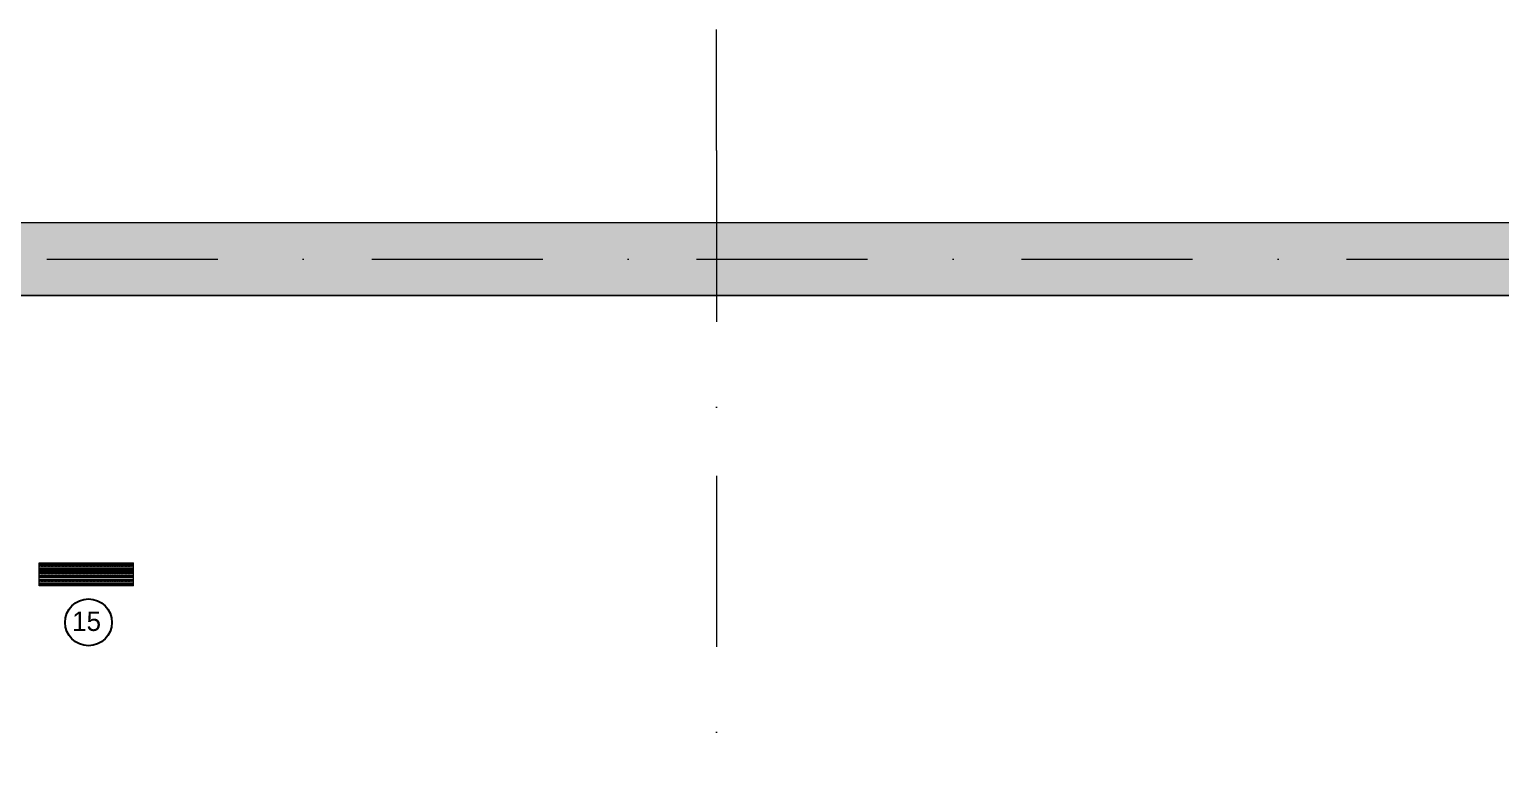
# Model space of a CAD drawing. Header units: millimetres. Extents: x -34838 to 729576, y -214038 to 121482.
# Drawn here: x 587606 to 593676, y -87893 to -84791 of the extents above; entities that cross this region are included whole.
import ezdxf
from ezdxf.enums import TextEntityAlignment as Align

# ---------------------------------------------------------------- set-up
doc = ezdxf.new("R2010")
doc.units = ezdxf.units.MM
doc.header["$MEASUREMENT"] = 0
doc.linetypes.add('Штрихпунктирная', pattern=[1340.555525, 705.555534, -352.777767, 0, -282.222223])
for name, color, linetype, lineweight in [('S-Prof__Обладнання__Мухоловки', 160, 'Continuous', 5), ('А _ ОСІ КООРДИНАЦІЙНІ.3D_Ном._пера__105', 7, 'Continuous', 13), ('А _ ОСІ КООРДИНАЦІЙНІ.3D_Ном._пера__25', 7, 'Continuous', 0), ('АБ _ 0 _ СТІНИ _ ЗОВНІШНІ .3D_Ном._пера__47', 7, 'Continuous', 20)]:
    doc.layers.add(name, color=color, linetype=linetype, lineweight=lineweight)
for name, color, linetype in [('А _ ОСІ КООРДИНАЦІЙНІ.3D', 7, 'Continuous'), ('АБ _ 0 _ СТІНИ _ ЗОВНІШНІ .3D', 7, 'Continuous'), ('АП _ ТЕП _ ЗОНИ ПРИМІЩЕНЬ .3D', 7, 'Continuous')]:
    doc.layers.add(name, color=color, linetype=linetype)
doc.styles.add('СГЕНЕРИР_СТИЛЬ_1', font='Arial.ttf')

# ---------------------------------------------------------------- blocks, each defined once
blk = doc.blocks.new('Стена_56_1', base_point=(518366.8, -85737.7))
at = {"layer": 'АБ _ 0 _ СТІНИ _ ЗОВНІШНІ .3D', "linetype": 'Continuous', "lineweight": 0, "true_color": 0x000000}
h = blk.add_hatch(dxfattribs=at)
h.set_pattern_fill('М___БЕТОН_АРМОВАНИЙ___З__C0', color=18, style=0, pattern_type=2)
h.set_pattern_definition([(45, (518441.76, -97737.7), (-367.6955, 367.6955), []), (45, (518257.9, -97553.85), (-367.6955, 367.6955), [390, -130, 0, -130])])
h.paths.add_polyline_path([(614291.8, -85587.7), (540141.8, -85587.7), (540141.8, -85887.7), (614271.8, -85887.7), (614291.8, -85874.1)])
at = {"layer": 'АБ _ 0 _ СТІНИ _ ЗОВНІШНІ .3D_Ном._пера__47', "color": 7, "linetype": 'Continuous', "lineweight": 20, "flags": 128}
for points in [[(614591.8, -85587.7), (540441.8, -85587.7)], [(540141.8, -85887.7), (614271.8, -85887.7)]]:
    blk.add_lwpolyline(points, dxfattribs=at)
blk = doc.blocks.new('Стандартный Маркер Сетки_2')
at = {"layer": 'А _ ОСІ КООРДИНАЦІЙНІ.3D_Ном._пера__105', "color": 7, "linetype": 'Штрихпунктирная', "lineweight": 13}
blk.add_line((500, 0), (99754.182117, 0), dxfattribs=at)
at = {"layer": 'А _ ОСІ КООРДИНАЦІЙНІ.3D_Ном._пера__25', "color": 7, "lineweight": 0, "style": 'СГЕНЕРИР_СТИЛЬ_1'}
blk.add_attdef('AC_MarkerText_1', text='', height=700, dxfattribs=at).set_placement((-1000, 40.005), align=Align.MIDDLE_CENTER)
blk = doc.blocks.new('Стандартный Маркер Сетки')
at = {"layer": 'А _ ОСІ КООРДИНАЦІЙНІ.3D_Ном._пера__105', "color": 7, "linetype": 'Штрихпунктирная', "lineweight": 13}
for q in [(0, 0), (18399.2, 0)]:
    blk.add_line((500, 0), q, dxfattribs=at)
at = {"layer": 'А _ ОСІ КООРДИНАЦІЙНІ.3D_Ном._пера__25', "color": 7, "lineweight": 0, "style": 'СГЕНЕРИР_СТИЛЬ_1'}
blk.add_attdef('AC_MarkerText_1', text='', height=700, rotation=90, dxfattribs=at).set_placement((19899.2, 40), align=Align.MIDDLE_CENTER)
blk = doc.blocks.new('Лампа')
for p, q in [((410591542.8, 1679304307.7), (410591932.8, 1679304307.7)), ((410591542.8, 1679304307.7), (410591542.8, 1679304302.7)), ((410591542.8, 1679304302.7), (410591542.8, 1679304297.7)), ((410591547.8, 1679304300.2), (410591542.8, 1679304300.2)), ((410591542.8, 1679304297.7), (410591542.8, 1679304292.7)), ((410591542.8, 1679304292.7), (410591542.8, 1679304287.7)), ((410591542.8, 1679304287.7), (410591542.8, 1679304282.7)), ((410591547.8, 1679304284.6), (410591542.8, 1679304284.6)), ((410591542.8, 1679304282.7), (410591542.8, 1679304277.7)), ((410591542.8, 1679304277.7), (410591542.8, 1679304272.7)), ((410591542.8, 1679304272.7), (410591542.8, 1679304267.7)), ((410591547.8, 1679304268.3), (410591542.8, 1679304268.3)), ((410591542.8, 1679304267.7), (410591542.8, 1679304262.7)), ((410591542.8, 1679304262.7), (410591542.8, 1679304257.7)), ((410591542.8, 1679304257.7), (410591542.8, 1679304252.7)), ((410591547.8, 1679304252.8), (410591542.8, 1679304252.8)), ((410591542.8, 1679304252.7), (410591542.8, 1679304247.7)), ((410591547.8, 1679304305.2), (410591928.1, 1679304305.2)), ((410591547.8, 1679304295.2), (410591547.8, 1679304305.2)), ((410591547.8, 1679304300.2), (410591928.2, 1679304300.2)), ((410591928.1, 1679304295.2), (410591547.8, 1679304295.2)), ((410591547.8, 1679304279.6), (410591547.8, 1679304289.6)), ((410591547.8, 1679304284.6), (410591928.2, 1679304284.6)), ((410591928.1, 1679304279.6), (410591547.8, 1679304279.6)), ((410591547.8, 1679304273.3), (410591928.1, 1679304273.3)), ((410591547.8, 1679304263.3), (410591547.8, 1679304273.3)), ((410591547.8, 1679304268.3), (410591928.2, 1679304268.3)), ((410591928.1, 1679304263.3), (410591547.8, 1679304263.3)), ((410591547.8, 1679304247.8), (410591547.8, 1679304257.8)), ((410591547.8, 1679304252.8), (410591928.2, 1679304252.8)), ((410591928.1, 1679304305.2), (410591928.2, 1679304295.2)), ((410591928.1, 1679304289.6), (410591928.2, 1679304279.6)), ((410591928.1, 1679304273.3), (410591928.2, 1679304263.3)), ((410591928.1, 1679304257.8), (410591928.2, 1679304247.8)), ((410591928.2, 1679304300.2), (410591933.1, 1679304300.2)), ((410591928.2, 1679304284.6), (410591933.1, 1679304284.6)), ((410591928.2, 1679304268.3), (410591933.1, 1679304268.3)), ((410591928.2, 1679304252.8), (410591933.1, 1679304252.8)), ((410591932.8, 1679304307.7), (410591932.8, 1679304302.7)), ((410591932.8, 1679304302.7), (410591932.8, 1679304297.7)), ((410591932.8, 1679304297.7), (410591932.8, 1679304277.7)), ((410591932.8, 1679304277.7), (410591932.8, 1679304272.7)), ((410591932.8, 1679304272.7), (410591932.8, 1679304267.7)), ((410591932.8, 1679304267.7), (410591932.8, 1679304262.7)), ((410591932.8, 1679304262.7), (410591932.8, 1679304257.7)), ((410591932.8, 1679304257.7), (410591932.8, 1679304252.7)), ((410591932.8, 1679304252.7), (410591932.8, 1679304247.7)), ((410591542.8, 1679304247.7), (410591542.8, 1679304242.7)), ((410591542.8, 1679304242.7), (410591542.8, 1679304237.7)), ((410591547.8, 1679304238.3), (410591542.8, 1679304238.3)), ((410591542.8, 1679304237.7), (410591542.8, 1679304232.7)), ((410591542.8, 1679304232.7), (410591542.8, 1679304227.7)), ((410591542.8, 1679304227.7), (410591542.8, 1679304222.7)), ((410591547.8, 1679304222.8), (410591542.8, 1679304222.8)), ((410591542.8, 1679304222.7), (410591542.8, 1679304217.7)), ((410591542.8, 1679304217.7), (410591542.8, 1679304212.7)), ((410591932.8, 1679304212.7), (410591542.8, 1679304212.7)), ((410591928.1, 1679304247.8), (410591547.8, 1679304247.8)), ((410591547.8, 1679304243.3), (410591928.1, 1679304243.3)), ((410591547.8, 1679304233.3), (410591547.8, 1679304243.3)), ((410591547.8, 1679304238.3), (410591928.2, 1679304238.3)), ((410591928.1, 1679304233.3), (410591547.8, 1679304233.3)), ((410591547.8, 1679304217.8), (410591547.8, 1679304227.8)), ((410591547.8, 1679304222.8), (410591928.2, 1679304222.8)), ((410591928.1, 1679304217.8), (410591547.8, 1679304217.8)), ((410591928.1, 1679304243.3), (410591928.2, 1679304233.3)), ((410591928.1, 1679304227.8), (410591928.2, 1679304217.8)), ((410591928.2, 1679304238.3), (410591933.1, 1679304238.3)), ((410591928.2, 1679304222.8), (410591933.1, 1679304222.8)), ((410591932.8, 1679304247.7), (410591932.8, 1679304242.7)), ((410591932.8, 1679304242.7), (410591932.8, 1679304237.7)), ((410591932.8, 1679304237.7), (410591932.8, 1679304232.7)), ((410591932.8, 1679304232.7), (410591932.8, 1679304227.7)), ((410591932.8, 1679304227.7), (410591932.8, 1679304222.7)), ((410591932.8, 1679304222.7), (410591932.8, 1679304217.7)), ((410591932.8, 1679304217.7), (410591932.8, 1679304212.7))]:
    blk.add_line(p, q)
for points in [[(410591547.8, 1679304300.2), (410591547.8, 1679304305.2), (410591547.8, 1679304295.2)], [(410591547.8, 1679304295.2), (410591547.8, 1679304305.2)], [(410591547.8, 1679304284.6), (410591547.8, 1679304289.6), (410591547.8, 1679304279.6)], [(410591547.8, 1679304279.6), (410591547.8, 1679304289.6)], [(410591547.8, 1679304268.3), (410591547.8, 1679304273.3), (410591547.8, 1679304263.3)], [(410591547.8, 1679304263.3), (410591547.8, 1679304273.3)], [(410591547.8, 1679304252.8), (410591547.8, 1679304257.8), (410591547.8, 1679304247.8)], [(410591547.8, 1679304247.8), (410591547.8, 1679304257.8)], [(410591547.8, 1679304238.3), (410591547.8, 1679304243.3), (410591547.8, 1679304233.3)], [(410591547.8, 1679304233.3), (410591547.8, 1679304243.3)], [(410591547.8, 1679304222.8), (410591547.8, 1679304227.8), (410591547.8, 1679304217.8)], [(410591547.8, 1679304217.8), (410591547.8, 1679304227.8)]]:
    blk.add_lwpolyline(points)
for centre in [(410591547.8, 1679304300.2), (410591547.8, 1679304284.6), (410591547.8, 1679304268.3), (410591547.8, 1679304252.8), (410591550.1, 1679304300.2), (410591550.1, 1679304300.2), (410591550.1, 1679304284.6), (410591550.1, 1679304284.6), (410591550.1, 1679304268.3), (410591550.1, 1679304268.3), (410591550.1, 1679304252.8), (410591550.1, 1679304252.8), (410591552.3, 1679304300.2), (410591552.3, 1679304284.6), (410591552.3, 1679304268.3), (410591552.3, 1679304252.8), (410591554.5, 1679304300.2), (410591554.5, 1679304300.2), (410591554.5, 1679304284.6), (410591554.5, 1679304284.6), (410591554.5, 1679304268.3), (410591554.5, 1679304268.3), (410591554.5, 1679304252.8), (410591554.5, 1679304252.8), (410591556.7, 1679304300.2), (410591556.7, 1679304284.6), (410591556.7, 1679304268.3), (410591556.7, 1679304252.8), (410591558.9, 1679304300.2), (410591558.9, 1679304300.2), (410591558.9, 1679304284.6), (410591558.9, 1679304284.6), (410591558.9, 1679304268.3), (410591558.9, 1679304268.3), (410591558.9, 1679304252.8), (410591558.9, 1679304252.8), (410591561.2, 1679304300.2), (410591561.2, 1679304284.6), (410591561.2, 1679304268.3), (410591561.2, 1679304252.8), (410591563.4, 1679304300.2), (410591563.4, 1679304300.2), (410591563.4, 1679304284.6), (410591563.4, 1679304284.6), (410591563.4, 1679304268.3), (410591563.4, 1679304268.3), (410591563.4, 1679304252.8), (410591563.4, 1679304252.8), (410591565.5, 1679304300.1), (410591565.5, 1679304284.6), (410591565.5, 1679304268.3), (410591565.5, 1679304252.7), (410591567.8, 1679304300.1), (410591567.8, 1679304300.1), (410591567.8, 1679304284.6), (410591567.8, 1679304284.6), (410591567.8, 1679304268.3), (410591567.8, 1679304268.3), (410591567.8, 1679304252.7), (410591567.8, 1679304252.7), (410591570, 1679304300.1), (410591570, 1679304284.6), (410591570, 1679304268.3), (410591570, 1679304252.7), (410591572.2, 1679304300.1), (410591572.2, 1679304300.1), (410591572.2, 1679304284.6), (410591572.2, 1679304284.6), (410591572.2, 1679304268.3), (410591572.2, 1679304268.3), (410591572.2, 1679304252.7), (410591572.2, 1679304252.7), (410591574.4, 1679304300.1), (410591574.4, 1679304284.6), (410591574.4, 1679304268.3), (410591574.4, 1679304252.7), (410591576.7, 1679304300.1), (410591576.7, 1679304300.1), (410591576.7, 1679304284.6), (410591576.7, 1679304284.6), (410591576.7, 1679304268.3), (410591576.7, 1679304268.3), (410591576.7, 1679304252.7), (410591576.7, 1679304252.7), (410591578.9, 1679304300.1), (410591578.9, 1679304284.6), (410591578.9, 1679304268.3), (410591578.9, 1679304252.7), (410591581.1, 1679304300.1), (410591581.1, 1679304300.1), (410591581.1, 1679304284.6), (410591581.1, 1679304284.6), (410591581.1, 1679304268.3), (410591581.1, 1679304268.3), (410591581.1, 1679304252.7), (410591581.1, 1679304252.7), (410591583.3, 1679304300.2), (410591583.3, 1679304284.6), (410591583.3, 1679304268.3), (410591583.3, 1679304252.8), (410591585.6, 1679304300.2), (410591585.6, 1679304300.2), (410591585.6, 1679304284.6), (410591585.6, 1679304284.6), (410591585.6, 1679304268.3), (410591585.6, 1679304268.3), (410591585.6, 1679304252.8), (410591585.6, 1679304252.8), (410591587.8, 1679304300.2), (410591587.8, 1679304284.6), (410591587.8, 1679304268.3), (410591587.8, 1679304252.8), (410591590, 1679304300.2), (410591590, 1679304300.2), (410591590, 1679304284.6), (410591590, 1679304284.6), (410591590, 1679304268.3), (410591590, 1679304268.3), (410591590, 1679304252.8), (410591590, 1679304252.8), (410591592.2, 1679304300.2), (410591592.2, 1679304284.6), (410591592.2, 1679304268.3), (410591592.2, 1679304252.8), (410591594.5, 1679304300.2), (410591594.5, 1679304300.2), (410591594.5, 1679304284.6), (410591594.5, 1679304284.6), (410591594.5, 1679304268.3), (410591594.5, 1679304268.3), (410591594.5, 1679304252.8), (410591594.5, 1679304252.8), (410591596.7, 1679304300.2), (410591596.7, 1679304284.6), (410591596.7, 1679304268.3), (410591596.7, 1679304252.8), (410591598.9, 1679304300.2), (410591598.9, 1679304300.2), (410591598.9, 1679304284.6), (410591598.9, 1679304284.6), (410591598.9, 1679304268.3), (410591598.9, 1679304268.3), (410591598.9, 1679304252.8), (410591598.9, 1679304252.8), (410591601.1, 1679304300.2), (410591601.1, 1679304284.6), (410591601.1, 1679304268.3), (410591601.1, 1679304252.8), (410591603.4, 1679304300.2), (410591603.4, 1679304300.2), (410591603.4, 1679304284.6), (410591603.4, 1679304284.6), (410591603.4, 1679304268.3), (410591603.4, 1679304268.3), (410591603.4, 1679304252.8), (410591603.4, 1679304252.8), (410591605.6, 1679304300.2), (410591605.6, 1679304284.6), (410591605.6, 1679304268.3), (410591605.6, 1679304252.8), (410591607.8, 1679304300.2), (410591607.8, 1679304300.2), (410591607.8, 1679304284.6), (410591607.8, 1679304284.6), (410591607.8, 1679304268.3), (410591607.8, 1679304268.3), (410591607.8, 1679304252.8), (410591607.8, 1679304252.8), (410591610, 1679304300.2), (410591610, 1679304284.6), (410591610, 1679304268.3), (410591610, 1679304252.8), (410591612.2, 1679304300.2), (410591612.2, 1679304300.2), (410591612.2, 1679304284.6), (410591612.2, 1679304284.6), (410591612.2, 1679304268.3), (410591612.2, 1679304268.3), (410591612.2, 1679304252.8), (410591612.2, 1679304252.8), (410591614.5, 1679304300.2), (410591614.5, 1679304284.6), (410591614.5, 1679304268.3), (410591614.5, 1679304252.8), (410591616.7, 1679304300.2), (410591616.7, 1679304300.2), (410591616.7, 1679304284.6), (410591616.7, 1679304284.6), (410591616.7, 1679304268.3), (410591616.7, 1679304268.3), (410591616.7, 1679304252.8), (410591616.7, 1679304252.8), (410591618.9, 1679304300.2), (410591618.9, 1679304284.6), (410591618.9, 1679304268.3), (410591618.9, 1679304252.8), (410591621.1, 1679304300.2), (410591621.1, 1679304300.2), (410591621.1, 1679304284.6), (410591621.1, 1679304284.6), (410591621.1, 1679304268.3), (410591621.1, 1679304268.3), (410591621.1, 1679304252.8), (410591621.1, 1679304252.8), (410591623.4, 1679304300.2), (410591623.4, 1679304284.6), (410591623.4, 1679304268.3), (410591623.4, 1679304252.8), (410591625.6, 1679304300.2), (410591625.6, 1679304300.2), (410591625.6, 1679304284.6), (410591625.6, 1679304284.6), (410591625.6, 1679304268.3), (410591625.6, 1679304268.3), (410591625.6, 1679304252.8), (410591625.6, 1679304252.8), (410591627.8, 1679304300.2), (410591627.8, 1679304284.6), (410591627.8, 1679304268.3), (410591627.8, 1679304252.8), (410591630, 1679304300.2), (410591630, 1679304300.2), (410591630, 1679304284.6), (410591630, 1679304284.6), (410591630, 1679304268.3), (410591630, 1679304268.3), (410591630, 1679304252.8), (410591630, 1679304252.8), (410591632.3, 1679304300.2), (410591632.3, 1679304284.6), (410591632.3, 1679304268.3), (410591632.3, 1679304252.8), (410591634.5, 1679304300.2), (410591634.5, 1679304300.2), (410591634.5, 1679304284.6), (410591634.5, 1679304284.6), (410591634.5, 1679304268.3), (410591634.5, 1679304268.3), (410591634.5, 1679304252.8), (410591634.5, 1679304252.8), (410591636.6, 1679304300.1), (410591636.6, 1679304284.6), (410591636.6, 1679304268.3), (410591636.6, 1679304252.7), (410591638.9, 1679304300.1), (410591638.9, 1679304300.1), (410591638.9, 1679304284.6), (410591638.9, 1679304284.6), (410591638.9, 1679304268.3), (410591638.9, 1679304268.3), (410591638.9, 1679304252.7), (410591638.9, 1679304252.7), (410591641.1, 1679304300.1), (410591641.1, 1679304284.6), (410591641.1, 1679304268.3), (410591641.1, 1679304252.7), (410591643.3, 1679304300.1), (410591643.3, 1679304300.1), (410591643.3, 1679304284.6), (410591643.3, 1679304284.6), (410591643.3, 1679304268.3), (410591643.3, 1679304268.3), (410591643.3, 1679304252.7), (410591643.3, 1679304252.7), (410591645.5, 1679304300.1), (410591645.5, 1679304284.6), (410591645.5, 1679304268.3), (410591645.5, 1679304252.7), (410591647.8, 1679304300.1), (410591647.8, 1679304300.1), (410591647.8, 1679304284.6), (410591647.8, 1679304284.6), (410591647.8, 1679304268.3), (410591647.8, 1679304268.3), (410591647.8, 1679304252.7), (410591647.8, 1679304252.7), (410591650, 1679304300.1), (410591650, 1679304284.6), (410591650, 1679304268.3), (410591650, 1679304252.7), (410591652.2, 1679304300.1), (410591652.2, 1679304300.1), (410591652.2, 1679304284.6), (410591652.2, 1679304284.6), (410591652.2, 1679304268.3), (410591652.2, 1679304268.3), (410591652.2, 1679304252.7), (410591652.2, 1679304252.7), (410591654.4, 1679304300.2), (410591654.4, 1679304284.6), (410591654.4, 1679304268.3), (410591654.4, 1679304252.8), (410591656.6, 1679304300.2), (410591656.6, 1679304300.2), (410591656.6, 1679304284.6), (410591656.6, 1679304284.6), (410591656.6, 1679304268.3), (410591656.6, 1679304268.3), (410591656.6, 1679304252.8), (410591656.6, 1679304252.8), (410591658.9, 1679304300.2), (410591658.9, 1679304284.6), (410591658.9, 1679304268.3), (410591658.9, 1679304252.8), (410591661.1, 1679304300.2), (410591661.1, 1679304300.2), (410591661.1, 1679304284.6), (410591661.1, 1679304284.6), (410591661.1, 1679304268.3), (410591661.1, 1679304268.3), (410591661.1, 1679304252.8), (410591661.1, 1679304252.8), (410591663.3, 1679304300.2), (410591663.3, 1679304284.6), (410591663.3, 1679304268.3), (410591663.3, 1679304252.8), (410591665.5, 1679304300.2), (410591665.5, 1679304300.2), (410591665.5, 1679304284.6), (410591665.5, 1679304284.6), (410591665.5, 1679304268.3), (410591665.5, 1679304268.3), (410591665.5, 1679304252.8), (410591665.5, 1679304252.8), (410591667.8, 1679304300.2), (410591667.8, 1679304284.6), (410591667.8, 1679304268.3), (410591667.8, 1679304252.8), (410591670, 1679304300.2), (410591670, 1679304300.2), (410591670, 1679304284.6), (410591670, 1679304284.6), (410591670, 1679304268.3), (410591670, 1679304268.3), (410591670, 1679304252.8), (410591670, 1679304252.8), (410591672.2, 1679304300.2), (410591672.2, 1679304284.6), (410591672.2, 1679304268.3), (410591672.2, 1679304252.8), (410591674.4, 1679304300.2), (410591674.4, 1679304300.2), (410591674.4, 1679304284.6), (410591674.4, 1679304284.6), (410591674.4, 1679304268.3), (410591674.4, 1679304268.3), (410591674.4, 1679304252.8), (410591674.4, 1679304252.8), (410591676.7, 1679304300.2), (410591676.7, 1679304284.6), (410591676.7, 1679304268.3), (410591676.7, 1679304252.8), (410591678.9, 1679304300.2), (410591678.9, 1679304300.2), (410591678.9, 1679304284.6), (410591678.9, 1679304284.6), (410591678.9, 1679304268.3), (410591678.9, 1679304268.3), (410591678.9, 1679304252.8), (410591678.9, 1679304252.8), (410591681.1, 1679304300.2), (410591681.1, 1679304284.6), (410591681.1, 1679304268.3), (410591681.1, 1679304252.8), (410591683.3, 1679304300.2), (410591683.3, 1679304300.2), (410591683.3, 1679304284.6), (410591683.3, 1679304284.6), (410591683.3, 1679304268.3), (410591683.3, 1679304268.3), (410591683.3, 1679304252.8), (410591683.3, 1679304252.8), (410591685.6, 1679304300.2), (410591685.6, 1679304284.6), (410591685.6, 1679304268.3), (410591685.6, 1679304252.8), (410591687.8, 1679304300.2), (410591687.8, 1679304300.2), (410591687.8, 1679304284.6), (410591687.8, 1679304284.6), (410591687.8, 1679304268.3), (410591687.8, 1679304268.3), (410591687.8, 1679304252.8), (410591687.8, 1679304252.8), (410591690, 1679304300.2), (410591690, 1679304284.6), (410591690, 1679304268.3), (410591690, 1679304252.8), (410591692.2, 1679304300.2), (410591692.2, 1679304300.2), (410591692.2, 1679304284.6), (410591692.2, 1679304284.6), (410591692.2, 1679304268.3), (410591692.2, 1679304268.3), (410591692.2, 1679304252.8), (410591692.2, 1679304252.8), (410591694.5, 1679304300.2), (410591694.5, 1679304284.6), (410591694.5, 1679304268.3), (410591694.5, 1679304252.8), (410591696.7, 1679304300.2), (410591696.7, 1679304300.2), (410591696.7, 1679304284.6), (410591696.7, 1679304284.6), (410591696.7, 1679304268.3), (410591696.7, 1679304268.3), (410591696.7, 1679304252.8), (410591696.7, 1679304252.8), (410591698.9, 1679304300.2), (410591698.9, 1679304284.6), (410591698.9, 1679304268.3), (410591698.9, 1679304252.8), (410591701.1, 1679304300.2), (410591701.1, 1679304300.2), (410591701.1, 1679304284.6), (410591701.1, 1679304284.6), (410591701.1, 1679304268.3), (410591701.1, 1679304268.3), (410591701.1, 1679304252.8), (410591701.1, 1679304252.8), (410591703.3, 1679304300.2), (410591703.3, 1679304284.6), (410591703.3, 1679304268.3), (410591703.3, 1679304252.8), (410591705.6, 1679304300.2), (410591705.6, 1679304300.2), (410591705.6, 1679304284.6), (410591705.6, 1679304284.6), (410591705.6, 1679304268.3), (410591705.6, 1679304268.3), (410591705.6, 1679304252.8), (410591705.6, 1679304252.8), (410591707.7, 1679304300.1), (410591707.7, 1679304284.6), (410591707.7, 1679304268.3), (410591707.7, 1679304252.7), (410591709.9, 1679304300.1), (410591709.9, 1679304300.1), (410591709.9, 1679304284.6), (410591709.9, 1679304284.6), (410591709.9, 1679304268.3), (410591709.9, 1679304268.3), (410591709.9, 1679304252.7), (410591709.9, 1679304252.7), (410591712.2, 1679304300.1), (410591712.2, 1679304284.6), (410591712.2, 1679304268.3), (410591712.2, 1679304252.7), (410591714.4, 1679304300.1), (410591714.4, 1679304300.1), (410591714.4, 1679304284.6), (410591714.4, 1679304284.6), (410591714.4, 1679304268.3), (410591714.4, 1679304268.3), (410591714.4, 1679304252.7), (410591714.4, 1679304252.7), (410591716.6, 1679304300.1), (410591716.6, 1679304284.6), (410591716.6, 1679304268.3), (410591716.6, 1679304252.7), (410591718.8, 1679304300.1), (410591718.8, 1679304300.1), (410591718.8, 1679304284.6), (410591718.8, 1679304284.6), (410591718.8, 1679304268.3), (410591718.8, 1679304268.3), (410591718.8, 1679304252.7), (410591718.8, 1679304252.7), (410591721.1, 1679304300.1), (410591721.1, 1679304284.6), (410591721.1, 1679304268.3), (410591721.1, 1679304252.7), (410591723.3, 1679304300.1), (410591723.3, 1679304300.1), (410591723.3, 1679304284.6), (410591723.3, 1679304284.6), (410591723.3, 1679304268.3), (410591723.3, 1679304268.3), (410591723.3, 1679304252.7), (410591723.3, 1679304252.7), (410591725.5, 1679304300.2), (410591725.5, 1679304284.6), (410591725.5, 1679304268.3), (410591725.5, 1679304252.8), (410591727.7, 1679304300.2), (410591727.7, 1679304300.2), (410591727.7, 1679304284.6), (410591727.7, 1679304284.6), (410591727.7, 1679304268.3), (410591727.7, 1679304268.3), (410591727.7, 1679304252.8), (410591727.7, 1679304252.8), (410591730, 1679304300.2), (410591730, 1679304284.6), (410591730, 1679304268.3), (410591730, 1679304252.8), (410591732.2, 1679304300.2), (410591732.2, 1679304300.2), (410591732.2, 1679304284.6), (410591732.2, 1679304284.6), (410591732.2, 1679304268.3), (410591732.2, 1679304268.3), (410591732.2, 1679304252.8), (410591732.2, 1679304252.8), (410591734.4, 1679304300.2), (410591734.4, 1679304284.6), (410591734.4, 1679304268.3), (410591734.4, 1679304252.8), (410591736.6, 1679304300.2), (410591736.6, 1679304300.2), (410591736.6, 1679304284.6), (410591736.6, 1679304284.6), (410591736.6, 1679304268.3), (410591736.6, 1679304268.3), (410591736.6, 1679304252.8), (410591736.6, 1679304252.8), (410591738.9, 1679304300.2), (410591738.9, 1679304284.6), (410591738.9, 1679304268.3), (410591738.9, 1679304252.8), (410591741.1, 1679304300.2), (410591741.1, 1679304300.2), (410591741.1, 1679304284.6), (410591741.1, 1679304284.6), (410591741.1, 1679304268.3), (410591741.1, 1679304268.3), (410591741.1, 1679304252.8), (410591741.1, 1679304252.8), (410591743.3, 1679304300.2), (410591743.3, 1679304284.6), (410591743.3, 1679304268.3), (410591743.3, 1679304252.8), (410591745.5, 1679304300.2), (410591745.5, 1679304300.2), (410591745.5, 1679304284.6), (410591745.5, 1679304284.6), (410591745.5, 1679304268.3), (410591745.5, 1679304268.3), (410591745.5, 1679304252.8), (410591745.5, 1679304252.8), (410591747.8, 1679304300.2), (410591747.8, 1679304284.6), (410591747.8, 1679304268.3), (410591747.8, 1679304252.8), (410591750, 1679304300.2), (410591750, 1679304300.2), (410591750, 1679304284.6), (410591750, 1679304284.6), (410591750, 1679304268.3), (410591750, 1679304268.3), (410591750, 1679304252.8), (410591750, 1679304252.8), (410591752.2, 1679304300.2), (410591752.2, 1679304284.6), (410591752.2, 1679304268.3), (410591752.2, 1679304252.8), (410591754.4, 1679304300.2), (410591754.4, 1679304300.2), (410591754.4, 1679304284.6), (410591754.4, 1679304284.6), (410591754.4, 1679304268.3), (410591754.4, 1679304268.3), (410591754.4, 1679304252.8), (410591754.4, 1679304252.8), (410591756.6, 1679304300.2), (410591756.6, 1679304284.6), (410591756.6, 1679304268.3), (410591756.6, 1679304252.8), (410591758.9, 1679304300.2), (410591758.9, 1679304300.2), (410591758.9, 1679304284.6), (410591758.9, 1679304284.6), (410591758.9, 1679304268.3), (410591758.9, 1679304268.3), (410591758.9, 1679304252.8), (410591758.9, 1679304252.8), (410591761.1, 1679304300.2), (410591761.1, 1679304284.6), (410591761.1, 1679304268.3), (410591761.1, 1679304252.8), (410591763.3, 1679304300.2), (410591763.3, 1679304300.2), (410591763.3, 1679304284.6), (410591763.3, 1679304284.6), (410591763.3, 1679304268.3), (410591763.3, 1679304268.3), (410591763.3, 1679304252.8), (410591763.3, 1679304252.8), (410591765.5, 1679304300.2), (410591765.5, 1679304284.6), (410591765.5, 1679304268.3), (410591765.5, 1679304252.8), (410591767.8, 1679304300.2), (410591767.8, 1679304300.2), (410591767.8, 1679304284.6), (410591767.8, 1679304284.6), (410591767.8, 1679304268.3), (410591767.8, 1679304268.3), (410591767.8, 1679304252.8), (410591767.8, 1679304252.8), (410591770, 1679304300.2), (410591770, 1679304284.6), (410591770, 1679304268.3), (410591770, 1679304252.8), (410591772.2, 1679304300.2), (410591772.2, 1679304300.2), (410591772.2, 1679304284.6), (410591772.2, 1679304284.6), (410591772.2, 1679304268.3), (410591772.2, 1679304268.3), (410591772.2, 1679304252.8), (410591772.2, 1679304252.8), (410591774.4, 1679304300.2), (410591774.4, 1679304284.6), (410591774.4, 1679304268.3), (410591774.4, 1679304252.8), (410591776.7, 1679304300.2), (410591776.7, 1679304300.2), (410591776.7, 1679304284.6), (410591776.7, 1679304284.6), (410591776.7, 1679304268.3), (410591776.7, 1679304268.3), (410591776.7, 1679304252.8), (410591776.7, 1679304252.8), (410591778.8, 1679304300.1), (410591778.8, 1679304284.6), (410591778.8, 1679304268.3), (410591778.8, 1679304252.7), (410591781, 1679304300.1), (410591781, 1679304300.1), (410591781, 1679304284.6), (410591781, 1679304284.6), (410591781, 1679304268.3), (410591781, 1679304268.3), (410591781, 1679304252.7), (410591781, 1679304252.7), (410591783.3, 1679304300.1), (410591783.3, 1679304284.6), (410591783.3, 1679304268.3), (410591783.3, 1679304252.7), (410591785.5, 1679304300.1), (410591785.5, 1679304300.1), (410591785.5, 1679304284.6), (410591785.5, 1679304284.6), (410591785.5, 1679304268.3), (410591785.5, 1679304268.3), (410591785.5, 1679304252.7), (410591785.5, 1679304252.7), (410591787.7, 1679304300.1), (410591787.7, 1679304284.6), (410591787.7, 1679304268.3), (410591787.7, 1679304252.7), (410591789.9, 1679304300.1), (410591789.9, 1679304300.1), (410591789.9, 1679304284.6), (410591789.9, 1679304284.6), (410591789.9, 1679304268.3), (410591789.9, 1679304268.3), (410591789.9, 1679304252.7), (410591789.9, 1679304252.7), (410591792.2, 1679304300.1), (410591792.2, 1679304284.6), (410591792.2, 1679304268.3), (410591792.2, 1679304252.7), (410591794.4, 1679304300.1), (410591794.4, 1679304300.1), (410591794.4, 1679304284.6), (410591794.4, 1679304284.6), (410591794.4, 1679304268.3), (410591794.4, 1679304268.3), (410591794.4, 1679304252.7), (410591794.4, 1679304252.7), (410591796.6, 1679304300.2), (410591796.6, 1679304284.6), (410591796.6, 1679304268.3), (410591796.6, 1679304252.8), (410591798.8, 1679304300.2), (410591798.8, 1679304300.2), (410591798.8, 1679304284.6), (410591798.8, 1679304284.6), (410591798.8, 1679304268.3), (410591798.8, 1679304268.3), (410591798.8, 1679304252.8), (410591798.8, 1679304252.8), (410591801.1, 1679304300.2), (410591801.1, 1679304284.6), (410591801.1, 1679304268.3), (410591801.1, 1679304252.8), (410591803.3, 1679304300.2), (410591803.3, 1679304300.2), (410591803.3, 1679304284.6), (410591803.3, 1679304284.6), (410591803.3, 1679304268.3), (410591803.3, 1679304268.3), (410591803.3, 1679304252.8), (410591803.3, 1679304252.8), (410591805.5, 1679304300.2), (410591805.5, 1679304284.6), (410591805.5, 1679304268.3), (410591805.5, 1679304252.8), (410591807.7, 1679304300.2), (410591807.7, 1679304300.2), (410591807.7, 1679304284.6), (410591807.7, 1679304284.6), (410591807.7, 1679304268.3), (410591807.7, 1679304268.3), (410591807.7, 1679304252.8), (410591807.7, 1679304252.8), (410591809.9, 1679304300.2), (410591809.9, 1679304284.6), (410591809.9, 1679304268.3), (410591809.9, 1679304252.8), (410591812.2, 1679304300.2), (410591812.2, 1679304300.2), (410591812.2, 1679304284.6), (410591812.2, 1679304284.6), (410591812.2, 1679304268.3), (410591812.2, 1679304268.3), (410591812.2, 1679304252.8), (410591812.2, 1679304252.8), (410591814.4, 1679304300.2), (410591814.4, 1679304284.6), (410591814.4, 1679304268.3), (410591814.4, 1679304252.8), (410591816.6, 1679304300.2), (410591816.6, 1679304300.2), (410591816.6, 1679304284.6), (410591816.6, 1679304284.6), (410591816.6, 1679304268.3), (410591816.6, 1679304268.3), (410591816.6, 1679304252.8), (410591816.6, 1679304252.8), (410591818.8, 1679304300.2), (410591818.8, 1679304284.6), (410591818.8, 1679304268.3), (410591818.8, 1679304252.8), (410591821.1, 1679304300.2), (410591821.1, 1679304300.2), (410591821.1, 1679304284.6), (410591821.1, 1679304284.6), (410591821.1, 1679304268.3), (410591821.1, 1679304268.3), (410591821.1, 1679304252.8), (410591821.1, 1679304252.8), (410591823.3, 1679304300.2), (410591823.3, 1679304284.6), (410591823.3, 1679304268.3), (410591823.3, 1679304252.8), (410591825.5, 1679304300.2), (410591825.5, 1679304300.2), (410591825.5, 1679304284.6), (410591825.5, 1679304284.6), (410591825.5, 1679304268.3), (410591825.5, 1679304268.3), (410591825.5, 1679304252.8), (410591825.5, 1679304252.8), (410591827.7, 1679304300.2), (410591827.7, 1679304284.6), (410591827.7, 1679304268.3), (410591827.7, 1679304252.8), (410591830, 1679304300.2), (410591830, 1679304300.2), (410591830, 1679304284.6), (410591830, 1679304284.6), (410591830, 1679304268.3), (410591830, 1679304268.3), (410591830, 1679304252.8), (410591830, 1679304252.8), (410591832.2, 1679304300.2), (410591832.2, 1679304284.6), (410591832.2, 1679304268.3), (410591832.2, 1679304252.8), (410591834.4, 1679304300.2), (410591834.4, 1679304300.2), (410591834.4, 1679304284.6), (410591834.4, 1679304284.6), (410591834.4, 1679304268.3), (410591834.4, 1679304268.3), (410591834.4, 1679304252.8), (410591834.4, 1679304252.8), (410591836.6, 1679304300.2), (410591836.6, 1679304284.6), (410591836.6, 1679304268.3), (410591836.6, 1679304252.8), (410591838.9, 1679304300.2), (410591838.9, 1679304300.2), (410591838.9, 1679304284.6), (410591838.9, 1679304284.6), (410591838.9, 1679304268.3), (410591838.9, 1679304268.3), (410591838.9, 1679304252.8), (410591838.9, 1679304252.8), (410591841.1, 1679304300.2), (410591841.1, 1679304284.6), (410591841.1, 1679304268.3), (410591841.1, 1679304252.8), (410591843.3, 1679304300.2), (410591843.3, 1679304300.2), (410591843.3, 1679304284.6), (410591843.3, 1679304284.6), (410591843.3, 1679304268.3), (410591843.3, 1679304268.3), (410591843.3, 1679304252.8), (410591843.3, 1679304252.8), (410591845.5, 1679304300.2), (410591845.5, 1679304284.6), (410591845.5, 1679304268.3), (410591845.5, 1679304252.8), (410591847.8, 1679304300.2), (410591847.8, 1679304300.2), (410591847.8, 1679304284.6), (410591847.8, 1679304284.6), (410591847.8, 1679304268.3), (410591847.8, 1679304268.3), (410591847.8, 1679304252.8), (410591847.8, 1679304252.8), (410591849.9, 1679304300.1), (410591849.9, 1679304284.6), (410591849.9, 1679304268.3), (410591849.9, 1679304252.7), (410591852.1, 1679304300.1), (410591852.1, 1679304300.1), (410591852.1, 1679304284.6), (410591852.1, 1679304284.6), (410591852.1, 1679304268.3), (410591852.1, 1679304268.3), (410591852.1, 1679304252.7), (410591852.1, 1679304252.7), (410591854.4, 1679304300.1), (410591854.4, 1679304284.6), (410591854.4, 1679304268.3), (410591854.4, 1679304252.7), (410591856.6, 1679304300.1), (410591856.6, 1679304300.1), (410591856.6, 1679304284.6), (410591856.6, 1679304284.6), (410591856.6, 1679304268.3), (410591856.6, 1679304268.3), (410591856.6, 1679304252.7), (410591856.6, 1679304252.7), (410591858.8, 1679304300.1), (410591858.8, 1679304284.6), (410591858.8, 1679304268.3), (410591858.8, 1679304252.7), (410591861, 1679304300.1), (410591861, 1679304300.1), (410591861, 1679304284.6), (410591861, 1679304284.6), (410591861, 1679304268.3), (410591861, 1679304268.3), (410591861, 1679304252.7), (410591861, 1679304252.7), (410591863.2, 1679304300.1), (410591863.2, 1679304284.6), (410591863.2, 1679304268.3), (410591863.2, 1679304252.7), (410591865.5, 1679304300.1), (410591865.5, 1679304300.1), (410591865.5, 1679304284.6), (410591865.5, 1679304284.6), (410591865.5, 1679304268.3), (410591865.5, 1679304268.3), (410591865.5, 1679304252.7), (410591865.5, 1679304252.7), (410591867.7, 1679304300.2), (410591867.7, 1679304284.6), (410591867.7, 1679304268.3), (410591867.7, 1679304252.8), (410591869.9, 1679304300.2), (410591869.9, 1679304300.2), (410591869.9, 1679304284.6), (410591869.9, 1679304284.6), (410591869.9, 1679304268.3), (410591869.9, 1679304268.3), (410591869.9, 1679304252.8), (410591869.9, 1679304252.8), (410591872.1, 1679304300.2), (410591872.1, 1679304284.6), (410591872.1, 1679304268.3), (410591872.1, 1679304252.8), (410591874.4, 1679304300.2), (410591874.4, 1679304300.2), (410591874.4, 1679304284.6), (410591874.4, 1679304284.6), (410591874.4, 1679304268.3), (410591874.4, 1679304268.3), (410591874.4, 1679304252.8), (410591874.4, 1679304252.8), (410591876.6, 1679304300.2), (410591876.6, 1679304284.6), (410591876.6, 1679304268.3), (410591876.6, 1679304252.8), (410591878.8, 1679304300.2), (410591878.8, 1679304300.2), (410591878.8, 1679304284.6), (410591878.8, 1679304284.6), (410591878.8, 1679304268.3), (410591878.8, 1679304268.3), (410591878.8, 1679304252.8), (410591878.8, 1679304252.8), (410591881, 1679304300.2), (410591881, 1679304284.6), (410591881, 1679304268.3), (410591881, 1679304252.8), (410591883.3, 1679304300.2), (410591883.3, 1679304300.2), (410591883.3, 1679304284.6), (410591883.3, 1679304284.6), (410591883.3, 1679304268.3), (410591883.3, 1679304268.3), (410591883.3, 1679304252.8), (410591883.3, 1679304252.8), (410591885.5, 1679304300.2), (410591885.5, 1679304284.6), (410591885.5, 1679304268.3), (410591885.5, 1679304252.8), (410591887.7, 1679304300.2), (410591887.7, 1679304300.2), (410591887.7, 1679304284.6), (410591887.7, 1679304284.6), (410591887.7, 1679304268.3), (410591887.7, 1679304268.3), (410591887.7, 1679304252.8), (410591887.7, 1679304252.8), (410591889.9, 1679304300.2), (410591889.9, 1679304284.6), (410591889.9, 1679304268.3), (410591889.9, 1679304252.8), (410591892.2, 1679304300.2), (410591892.2, 1679304300.2), (410591892.2, 1679304284.6), (410591892.2, 1679304284.6), (410591892.2, 1679304268.3), (410591892.2, 1679304268.3), (410591892.2, 1679304252.8), (410591892.2, 1679304252.8), (410591894.4, 1679304300.2), (410591894.4, 1679304284.6), (410591894.4, 1679304268.3), (410591894.4, 1679304252.8), (410591896.6, 1679304300.2), (410591896.6, 1679304300.2), (410591896.6, 1679304284.6), (410591896.6, 1679304284.6), (410591896.6, 1679304268.3), (410591896.6, 1679304268.3), (410591896.6, 1679304252.8), (410591896.6, 1679304252.8), (410591898.8, 1679304300.2), (410591898.8, 1679304284.6), (410591898.8, 1679304268.3), (410591898.8, 1679304252.8), (410591901, 1679304300.2), (410591901, 1679304300.2), (410591901, 1679304284.6), (410591901, 1679304284.6), (410591901, 1679304268.3), (410591901, 1679304268.3), (410591901, 1679304252.8), (410591901, 1679304252.8), (410591903.3, 1679304300.2), (410591903.3, 1679304284.6), (410591903.3, 1679304268.3), (410591903.3, 1679304252.8), (410591905.5, 1679304300.2), (410591905.5, 1679304300.2), (410591905.5, 1679304284.6), (410591905.5, 1679304284.6), (410591905.5, 1679304268.3), (410591905.5, 1679304268.3), (410591905.5, 1679304252.8), (410591905.5, 1679304252.8), (410591907.7, 1679304300.2), (410591907.7, 1679304284.6), (410591907.7, 1679304268.3), (410591907.7, 1679304252.8), (410591909.9, 1679304300.2), (410591909.9, 1679304300.2), (410591909.9, 1679304284.6), (410591909.9, 1679304284.6), (410591909.9, 1679304268.3), (410591909.9, 1679304268.3), (410591909.9, 1679304252.8), (410591909.9, 1679304252.8), (410591912.2, 1679304300.2), (410591912.2, 1679304284.6), (410591912.2, 1679304268.3), (410591912.2, 1679304252.8), (410591914.4, 1679304300.2), (410591914.4, 1679304300.2), (410591914.4, 1679304284.6), (410591914.4, 1679304284.6), (410591914.4, 1679304268.3), (410591914.4, 1679304268.3), (410591914.4, 1679304252.8), (410591914.4, 1679304252.8), (410591916.6, 1679304300.2), (410591916.6, 1679304284.6), (410591916.6, 1679304268.3), (410591916.6, 1679304252.8), (410591918.8, 1679304300.2), (410591918.8, 1679304300.2), (410591918.8, 1679304284.6), (410591918.8, 1679304284.6), (410591918.8, 1679304268.3), (410591918.8, 1679304268.3), (410591918.8, 1679304252.8), (410591918.8, 1679304252.8), (410591921, 1679304300.1), (410591921, 1679304284.6), (410591921, 1679304268.3), (410591921, 1679304252.7), (410591923.2, 1679304300.1), (410591923.2, 1679304300.1), (410591923.2, 1679304284.6), (410591923.2, 1679304284.6), (410591923.2, 1679304268.3), (410591923.2, 1679304268.3), (410591923.2, 1679304252.7), (410591923.2, 1679304252.7), (410591925.4, 1679304300.1), (410591925.4, 1679304284.6), (410591925.4, 1679304268.3), (410591925.4, 1679304252.7), (410591927.7, 1679304300.1), (410591927.7, 1679304300.1), (410591927.7, 1679304284.6), (410591927.7, 1679304284.6), (410591927.7, 1679304268.3), (410591927.7, 1679304268.3), (410591927.7, 1679304252.7), (410591927.7, 1679304252.7), (410591547.8, 1679304238.3), (410591547.8, 1679304222.8), (410591550.1, 1679304238.3), (410591550.1, 1679304238.3), (410591550.1, 1679304222.8), (410591550.1, 1679304222.8), (410591552.3, 1679304238.3), (410591552.3, 1679304222.8), (410591554.5, 1679304238.3), (410591554.5, 1679304238.3), (410591554.5, 1679304222.8), (410591554.5, 1679304222.8), (410591556.7, 1679304238.3), (410591556.7, 1679304222.8), (410591558.9, 1679304238.3), (410591558.9, 1679304238.3), (410591558.9, 1679304222.8), (410591558.9, 1679304222.8), (410591561.2, 1679304238.3), (410591561.2, 1679304222.8), (410591563.4, 1679304238.3), (410591563.4, 1679304238.3), (410591563.4, 1679304222.8), (410591563.4, 1679304222.8), (410591565.5, 1679304238.3), (410591565.5, 1679304222.7), (410591567.8, 1679304238.3), (410591567.8, 1679304238.3), (410591567.8, 1679304222.7), (410591567.8, 1679304222.7), (410591570, 1679304238.3), (410591570, 1679304222.7), (410591572.2, 1679304238.3), (410591572.2, 1679304238.3), (410591572.2, 1679304222.7), (410591572.2, 1679304222.7), (410591574.4, 1679304238.3), (410591574.4, 1679304222.7), (410591576.7, 1679304238.3), (410591576.7, 1679304238.3), (410591576.7, 1679304222.7), (410591576.7, 1679304222.7), (410591578.9, 1679304238.3), (410591578.9, 1679304222.7), (410591581.1, 1679304238.3), (410591581.1, 1679304238.3), (410591581.1, 1679304222.7), (410591581.1, 1679304222.7), (410591583.3, 1679304238.3), (410591583.3, 1679304222.8), (410591585.6, 1679304238.3), (410591585.6, 1679304238.3), (410591585.6, 1679304222.8), (410591585.6, 1679304222.8), (410591587.8, 1679304238.3), (410591587.8, 1679304222.8), (410591590, 1679304238.3), (410591590, 1679304238.3), (410591590, 1679304222.8), (410591590, 1679304222.8), (410591592.2, 1679304238.3), (410591592.2, 1679304222.8), (410591594.5, 1679304238.3), (410591594.5, 1679304238.3), (410591594.5, 1679304222.8), (410591594.5, 1679304222.8), (410591596.7, 1679304238.3), (410591596.7, 1679304222.8), (410591598.9, 1679304238.3), (410591598.9, 1679304238.3), (410591598.9, 1679304222.8), (410591598.9, 1679304222.8), (410591601.1, 1679304238.3), (410591601.1, 1679304222.8), (410591603.4, 1679304238.3), (410591603.4, 1679304238.3), (410591603.4, 1679304222.8), (410591603.4, 1679304222.8), (410591605.6, 1679304238.3), (410591605.6, 1679304222.8), (410591607.8, 1679304238.3), (410591607.8, 1679304238.3), (410591607.8, 1679304222.8), (410591607.8, 1679304222.8), (410591610, 1679304238.3), (410591610, 1679304222.8), (410591612.2, 1679304238.3), (410591612.2, 1679304238.3), (410591612.2, 1679304222.8), (410591612.2, 1679304222.8), (410591614.5, 1679304238.3), (410591614.5, 1679304222.8), (410591616.7, 1679304238.3), (410591616.7, 1679304238.3), (410591616.7, 1679304222.8), (410591616.7, 1679304222.8), (410591618.9, 1679304238.3), (410591618.9, 1679304222.8), (410591621.1, 1679304238.3), (410591621.1, 1679304238.3), (410591621.1, 1679304222.8), (410591621.1, 1679304222.8), (410591623.4, 1679304238.3), (410591623.4, 1679304222.8), (410591625.6, 1679304238.3), (410591625.6, 1679304238.3), (410591625.6, 1679304222.8), (410591625.6, 1679304222.8), (410591627.8, 1679304238.3), (410591627.8, 1679304222.8), (410591630, 1679304238.3), (410591630, 1679304238.3), (410591630, 1679304222.8), (410591630, 1679304222.8), (410591632.3, 1679304238.3), (410591632.3, 1679304222.8), (410591634.5, 1679304238.3), (410591634.5, 1679304238.3), (410591634.5, 1679304222.8), (410591634.5, 1679304222.8), (410591636.6, 1679304238.3), (410591636.6, 1679304222.7), (410591638.9, 1679304238.3), (410591638.9, 1679304238.3), (410591638.9, 1679304222.7), (410591638.9, 1679304222.7), (410591641.1, 1679304238.3), (410591641.1, 1679304222.7), (410591643.3, 1679304238.3), (410591643.3, 1679304238.3), (410591643.3, 1679304222.7), (410591643.3, 1679304222.7), (410591645.5, 1679304238.3), (410591645.5, 1679304222.7), (410591647.8, 1679304238.3), (410591647.8, 1679304238.3), (410591647.8, 1679304222.7), (410591647.8, 1679304222.7), (410591650, 1679304238.3), (410591650, 1679304222.7), (410591652.2, 1679304238.3), (410591652.2, 1679304238.3), (410591652.2, 1679304222.7), (410591652.2, 1679304222.7), (410591654.4, 1679304238.3), (410591654.4, 1679304222.8), (410591656.6, 1679304238.3), (410591656.6, 1679304238.3), (410591656.6, 1679304222.8), (410591656.6, 1679304222.8), (410591658.9, 1679304238.3), (410591658.9, 1679304222.8), (410591661.1, 1679304238.3), (410591661.1, 1679304238.3), (410591661.1, 1679304222.8), (410591661.1, 1679304222.8), (410591663.3, 1679304238.3), (410591663.3, 1679304222.8), (410591665.5, 1679304238.3), (410591665.5, 1679304238.3), (410591665.5, 1679304222.8), (410591665.5, 1679304222.8), (410591667.8, 1679304238.3), (410591667.8, 1679304222.8), (410591670, 1679304238.3), (410591670, 1679304238.3), (410591670, 1679304222.8), (410591670, 1679304222.8), (410591672.2, 1679304238.3), (410591672.2, 1679304222.8), (410591674.4, 1679304238.3), (410591674.4, 1679304238.3), (410591674.4, 1679304222.8), (410591674.4, 1679304222.8), (410591676.7, 1679304238.3), (410591676.7, 1679304222.8), (410591678.9, 1679304238.3), (410591678.9, 1679304238.3), (410591678.9, 1679304222.8), (410591678.9, 1679304222.8), (410591681.1, 1679304238.3), (410591681.1, 1679304222.8), (410591683.3, 1679304238.3), (410591683.3, 1679304238.3), (410591683.3, 1679304222.8), (410591683.3, 1679304222.8), (410591685.6, 1679304238.3), (410591685.6, 1679304222.8), (410591687.8, 1679304238.3), (410591687.8, 1679304238.3), (410591687.8, 1679304222.8), (410591687.8, 1679304222.8), (410591690, 1679304238.3), (410591690, 1679304222.8), (410591692.2, 1679304238.3), (410591692.2, 1679304238.3), (410591692.2, 1679304222.8), (410591692.2, 1679304222.8), (410591694.5, 1679304238.3), (410591694.5, 1679304222.8), (410591696.7, 1679304238.3), (410591696.7, 1679304238.3), (410591696.7, 1679304222.8), (410591696.7, 1679304222.8), (410591698.9, 1679304238.3), (410591698.9, 1679304222.8), (410591701.1, 1679304238.3), (410591701.1, 1679304238.3), (410591701.1, 1679304222.8), (410591701.1, 1679304222.8), (410591703.3, 1679304238.3), (410591703.3, 1679304222.8), (410591705.6, 1679304238.3), (410591705.6, 1679304238.3), (410591705.6, 1679304222.8), (410591705.6, 1679304222.8), (410591707.7, 1679304238.3), (410591707.7, 1679304222.7), (410591709.9, 1679304238.3), (410591709.9, 1679304238.3), (410591709.9, 1679304222.7), (410591709.9, 1679304222.7), (410591712.2, 1679304238.3), (410591712.2, 1679304222.7), (410591714.4, 1679304238.3), (410591714.4, 1679304238.3), (410591714.4, 1679304222.7), (410591714.4, 1679304222.7), (410591716.6, 1679304238.3), (410591716.6, 1679304222.7), (410591718.8, 1679304238.3), (410591718.8, 1679304238.3), (410591718.8, 1679304222.7), (410591718.8, 1679304222.7), (410591721.1, 1679304238.3), (410591721.1, 1679304222.7), (410591723.3, 1679304238.3), (410591723.3, 1679304238.3), (410591723.3, 1679304222.7), (410591723.3, 1679304222.7), (410591725.5, 1679304238.3), (410591725.5, 1679304222.8), (410591727.7, 1679304238.3), (410591727.7, 1679304238.3), (410591727.7, 1679304222.8), (410591727.7, 1679304222.8), (410591730, 1679304238.3), (410591730, 1679304222.8), (410591732.2, 1679304238.3), (410591732.2, 1679304238.3), (410591732.2, 1679304222.8), (410591732.2, 1679304222.8), (410591734.4, 1679304238.3), (410591734.4, 1679304222.8), (410591736.6, 1679304238.3), (410591736.6, 1679304238.3), (410591736.6, 1679304222.8), (410591736.6, 1679304222.8), (410591738.9, 1679304238.3), (410591738.9, 1679304222.8), (410591741.1, 1679304238.3), (410591741.1, 1679304238.3), (410591741.1, 1679304222.8), (410591741.1, 1679304222.8), (410591743.3, 1679304238.3), (410591743.3, 1679304222.8), (410591745.5, 1679304238.3), (410591745.5, 1679304238.3), (410591745.5, 1679304222.8), (410591745.5, 1679304222.8), (410591747.8, 1679304238.3), (410591747.8, 1679304222.8), (410591750, 1679304238.3), (410591750, 1679304238.3), (410591750, 1679304222.8), (410591750, 1679304222.8), (410591752.2, 1679304238.3), (410591752.2, 1679304222.8), (410591754.4, 1679304238.3), (410591754.4, 1679304238.3), (410591754.4, 1679304222.8), (410591754.4, 1679304222.8), (410591756.6, 1679304238.3), (410591756.6, 1679304222.8), (410591758.9, 1679304238.3), (410591758.9, 1679304238.3), (410591758.9, 1679304222.8), (410591758.9, 1679304222.8), (410591761.1, 1679304238.3), (410591761.1, 1679304222.8), (410591763.3, 1679304238.3), (410591763.3, 1679304238.3), (410591763.3, 1679304222.8), (410591763.3, 1679304222.8), (410591765.5, 1679304238.3), (410591765.5, 1679304222.8), (410591767.8, 1679304238.3), (410591767.8, 1679304238.3), (410591767.8, 1679304222.8), (410591767.8, 1679304222.8), (410591770, 1679304238.3), (410591770, 1679304222.8), (410591772.2, 1679304238.3), (410591772.2, 1679304238.3), (410591772.2, 1679304222.8), (410591772.2, 1679304222.8), (410591774.4, 1679304238.3), (410591774.4, 1679304222.8), (410591776.7, 1679304238.3), (410591776.7, 1679304238.3), (410591776.7, 1679304222.8), (410591776.7, 1679304222.8), (410591778.8, 1679304238.3), (410591778.8, 1679304222.7), (410591781, 1679304238.3), (410591781, 1679304238.3), (410591781, 1679304222.7), (410591781, 1679304222.7), (410591783.3, 1679304238.3), (410591783.3, 1679304222.7), (410591785.5, 1679304238.3), (410591785.5, 1679304238.3), (410591785.5, 1679304222.7), (410591785.5, 1679304222.7), (410591787.7, 1679304238.3), (410591787.7, 1679304222.7), (410591789.9, 1679304238.3), (410591789.9, 1679304238.3), (410591789.9, 1679304222.7), (410591789.9, 1679304222.7), (410591792.2, 1679304238.3), (410591792.2, 1679304222.7), (410591794.4, 1679304238.3), (410591794.4, 1679304238.3), (410591794.4, 1679304222.7), (410591794.4, 1679304222.7), (410591796.6, 1679304238.3), (410591796.6, 1679304222.8), (410591798.8, 1679304238.3), (410591798.8, 1679304238.3), (410591798.8, 1679304222.8), (410591798.8, 1679304222.8), (410591801.1, 1679304238.3), (410591801.1, 1679304222.8), (410591803.3, 1679304238.3), (410591803.3, 1679304238.3), (410591803.3, 1679304222.8), (410591803.3, 1679304222.8), (410591805.5, 1679304238.3), (410591805.5, 1679304222.8), (410591807.7, 1679304238.3), (410591807.7, 1679304238.3), (410591807.7, 1679304222.8), (410591807.7, 1679304222.8), (410591809.9, 1679304238.3), (410591809.9, 1679304222.8), (410591812.2, 1679304238.3), (410591812.2, 1679304238.3), (410591812.2, 1679304222.8), (410591812.2, 1679304222.8), (410591814.4, 1679304238.3), (410591814.4, 1679304222.8), (410591816.6, 1679304238.3), (410591816.6, 1679304238.3), (410591816.6, 1679304222.8), (410591816.6, 1679304222.8), (410591818.8, 1679304238.3), (410591818.8, 1679304222.8), (410591821.1, 1679304238.3), (410591821.1, 1679304238.3), (410591821.1, 1679304222.8), (410591821.1, 1679304222.8), (410591823.3, 1679304238.3), (410591823.3, 1679304222.8), (410591825.5, 1679304238.3), (410591825.5, 1679304238.3), (410591825.5, 1679304222.8), (410591825.5, 1679304222.8), (410591827.7, 1679304238.3), (410591827.7, 1679304222.8), (410591830, 1679304238.3), (410591830, 1679304238.3), (410591830, 1679304222.8), (410591830, 1679304222.8), (410591832.2, 1679304238.3), (410591832.2, 1679304222.8), (410591834.4, 1679304238.3), (410591834.4, 1679304238.3), (410591834.4, 1679304222.8), (410591834.4, 1679304222.8), (410591836.6, 1679304238.3), (410591836.6, 1679304222.8), (410591838.9, 1679304238.3), (410591838.9, 1679304238.3), (410591838.9, 1679304222.8), (410591838.9, 1679304222.8), (410591841.1, 1679304238.3), (410591841.1, 1679304222.8), (410591843.3, 1679304238.3), (410591843.3, 1679304238.3), (410591843.3, 1679304222.8), (410591843.3, 1679304222.8), (410591845.5, 1679304238.3), (410591845.5, 1679304222.8), (410591847.8, 1679304238.3), (410591847.8, 1679304238.3), (410591847.8, 1679304222.8), (410591847.8, 1679304222.8), (410591849.9, 1679304238.3), (410591849.9, 1679304222.7), (410591852.1, 1679304238.3), (410591852.1, 1679304238.3), (410591852.1, 1679304222.7), (410591852.1, 1679304222.7), (410591854.4, 1679304238.3), (410591854.4, 1679304222.7), (410591856.6, 1679304238.3), (410591856.6, 1679304238.3), (410591856.6, 1679304222.7), (410591856.6, 1679304222.7), (410591858.8, 1679304238.3), (410591858.8, 1679304222.7), (410591861, 1679304238.3), (410591861, 1679304238.3), (410591861, 1679304222.7), (410591861, 1679304222.7), (410591863.2, 1679304238.3), (410591863.2, 1679304222.7), (410591865.5, 1679304238.3), (410591865.5, 1679304238.3), (410591865.5, 1679304222.7), (410591865.5, 1679304222.7), (410591867.7, 1679304238.3), (410591867.7, 1679304222.8), (410591869.9, 1679304238.3), (410591869.9, 1679304238.3), (410591869.9, 1679304222.8), (410591869.9, 1679304222.8), (410591872.1, 1679304238.3), (410591872.1, 1679304222.8), (410591874.4, 1679304238.3), (410591874.4, 1679304238.3), (410591874.4, 1679304222.8), (410591874.4, 1679304222.8), (410591876.6, 1679304238.3), (410591876.6, 1679304222.8), (410591878.8, 1679304238.3), (410591878.8, 1679304238.3), (410591878.8, 1679304222.8), (410591878.8, 1679304222.8), (410591881, 1679304238.3), (410591881, 1679304222.8), (410591883.3, 1679304238.3), (410591883.3, 1679304238.3), (410591883.3, 1679304222.8), (410591883.3, 1679304222.8), (410591885.5, 1679304238.3), (410591885.5, 1679304222.8), (410591887.7, 1679304238.3), (410591887.7, 1679304238.3), (410591887.7, 1679304222.8), (410591887.7, 1679304222.8), (410591889.9, 1679304238.3), (410591889.9, 1679304222.8), (410591892.2, 1679304238.3), (410591892.2, 1679304238.3), (410591892.2, 1679304222.8), (410591892.2, 1679304222.8), (410591894.4, 1679304238.3), (410591894.4, 1679304222.8), (410591896.6, 1679304238.3), (410591896.6, 1679304238.3), (410591896.6, 1679304222.8), (410591896.6, 1679304222.8), (410591898.8, 1679304238.3), (410591898.8, 1679304222.8), (410591901, 1679304238.3), (410591901, 1679304238.3), (410591901, 1679304222.8), (410591901, 1679304222.8), (410591903.3, 1679304238.3), (410591903.3, 1679304222.8), (410591905.5, 1679304238.3), (410591905.5, 1679304238.3), (410591905.5, 1679304222.8), (410591905.5, 1679304222.8), (410591907.7, 1679304238.3), (410591907.7, 1679304222.8), (410591909.9, 1679304238.3), (410591909.9, 1679304238.3), (410591909.9, 1679304222.8), (410591909.9, 1679304222.8), (410591912.2, 1679304238.3), (410591912.2, 1679304222.8), (410591914.4, 1679304238.3), (410591914.4, 1679304238.3), (410591914.4, 1679304222.8), (410591914.4, 1679304222.8), (410591916.6, 1679304238.3), (410591916.6, 1679304222.8), (410591918.8, 1679304238.3), (410591918.8, 1679304238.3), (410591918.8, 1679304222.8), (410591918.8, 1679304222.8), (410591921, 1679304238.3), (410591921, 1679304222.7), (410591923.2, 1679304238.3), (410591923.2, 1679304238.3), (410591923.2, 1679304222.7), (410591923.2, 1679304222.7), (410591925.4, 1679304238.3), (410591925.4, 1679304222.7), (410591927.7, 1679304238.3), (410591927.7, 1679304238.3), (410591927.7, 1679304222.7), (410591927.7, 1679304222.7)]:
    blk.add_ellipse(centre, major_axis=(0, 5), ratio=0.444752)
for points in [[(410591547.8, 1679304305.2), (410591547.8, 1679304295.2)], [(410591547.8, 1679304289.6), (410591547.8, 1679304279.6)], [(410591547.8, 1679304273.3), (410591547.8, 1679304263.3)], [(410591547.8, 1679304257.8), (410591547.8, 1679304247.8)], [(410591547.8, 1679304243.3), (410591547.8, 1679304233.3)], [(410591547.8, 1679304227.8), (410591547.8, 1679304217.8)]]:
    blk.add_spline(points, degree=3)

msp = doc.modelspace()

# ---------------------------------------------------------------- linework, layer by layer
at = {"color": 6}
msp.add_circle((587849.8, -87236.2), 96.6, dxfattribs=at)
at = {"layer": 'АП _ ТЕП _ ЗОНИ ПРИМІЩЕНЬ .3D', "color": 254, "linetype": 'Continuous', "lineweight": 0, "true_color": 0xddc2d0, "flags": 128}
msp.add_lwpolyline([(610261.8, -85887.7), (581681.8, -85887.7), (581681.8, -91797.7), (584241.8, -91797.7), (584241.8, -91537.7), (584641.8, -91537.7), (584641.8, -91797.7), (590241.8, -91797.7), (590241.8, -91537.7), (590641.8, -91537.7), (590641.8, -91797.7), (596241.8, -91797.7)], dxfattribs=at)

# ---------------------------------------------------------------- block references
at = {"layer": 'S-Prof__Обладнання__Мухоловки', "rotation": 180}
msp.add_blockref('Лампа', (411179578.7, 1679217221.6), dxfattribs=at)
at = {"layer": 'А _ ОСІ КООРДИНАЦІЙНІ.3D', "color": 7, "linetype": 'Continuous', "lineweight": 60, "zscale": 1000}
msp.add_blockref('Стандартный Маркер Сетки_2', (513441.8, -85737.7), dxfattribs=at)
at = {"layer": 'А _ ОСІ КООРДИНАЦІЙНІ.3D', "color": 7, "linetype": 'Continuous', "lineweight": 60, "zscale": 1000, "rotation": 270}
msp.add_blockref('Стандартный Маркер Сетки', (590441.8, -84790.6), dxfattribs=at)
at = {"layer": 'АБ _ 0 _ СТІНИ _ ЗОВНІШНІ .3D', "color": 7, "lineweight": 20}
msp.add_blockref('Стена_56_1', (518366.8, -85737.7), dxfattribs=at)

# ---------------------------------------------------------------- texts
at = {"color": 6, "insert": (587614.5, -87191.5), "char_height": 80, "attachment_point": 1}
msp.add_mtext_dynamic_manual_height_columns('\\pxqc;15', width=455.137, gutter_width=12.5, heights=[80], dxfattribs=at)

doc.saveas('drawing.dxf')
